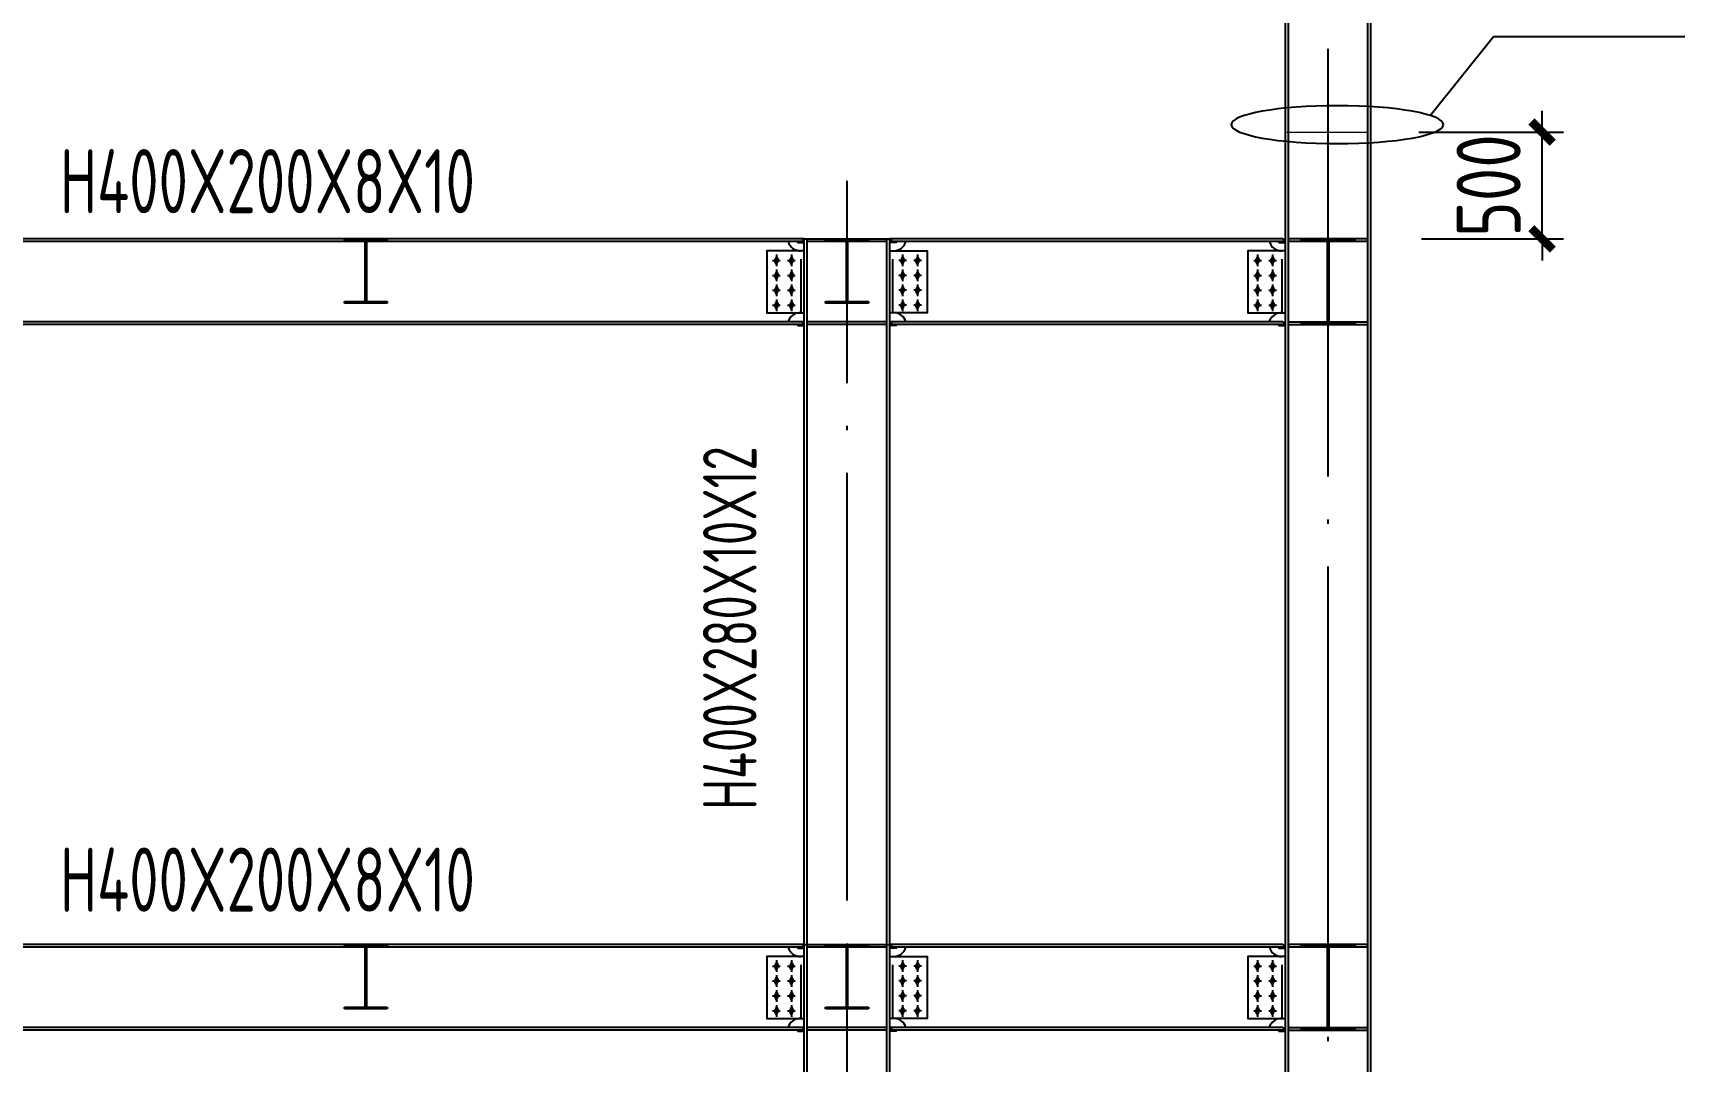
# Model space of a CAD drawing. Extents: x -89996 to 1006241, y -2176 to 440573.
# Drawn here: x 929909 to 937634, y 68211 to 73023 of the extents above; entities that cross this region are included whole.
import ezdxf
from ezdxf.enums import TextEntityAlignment as Align

# ---------------------------------------------------------------- set-up
doc = ezdxf.new("R2010")
doc.units = 0
doc.header["$LTSCALE"] = 1000
doc.header["$MEASUREMENT"] = 0
doc.linetypes.add('DASHED', pattern=[0.75, 0.5, -0.25])
doc.linetypes.add('DOTE', pattern=[2.42, 2, -0.2, 0.02, -0.2])
for name, color, linetype in [('AXIS_DIM', 3, 'Continuous'), ('BOLT', 251, 'Continuous'), ('DOTE', 1, 'DOTE'), ('GL', 150, 'Continuous'), ('GZ', 50, 'Continuous'), ('PZ', 202, 'Continuous'), ('TEXT', 7, 'Continuous'), ('THIN', 7, 'Continuous'), ('板件', 11, 'Continuous'), ('梁_主零件_实线', 4, 'Continuous')]:
    doc.layers.add(name, color=color, linetype=linetype)
doc.layers.add('柱_主零件_实线', color=51, linetype='Continuous', lineweight=18)
doc.styles.add('TSSD_Dimension', font='Tssdeng.shx', dxfattribs={"width": 0.8, "bigfont": 'hztxt.shx'})
doc.dimstyles.new('TSSD_100_100', dxfattribs={"dimtxt": 300, "dimasz": 100, "dimexe": 100, "dimexo": 250, "dimgap": 100, "dimtad": 1, "dimdec": 0, "dimzin": 0, "dimdsep": 46, "dimtxsty": 'TSSD_Dimension', "dimblk": 'ARCHTICK', "dimcen": 0, "dimdle": 100, "dimclrt": 7, "dimadec": 0, "dimazin": 0, "dimtfac": 1, "dimtdec": 0, "dimtix": 1, "dimtmove": 2, "dimatfit": 3, "dimfxl": 0, "dimtolj": 1, "dimtzin": 0, "dimarcsym": 0})

# ---------------------------------------------------------------- blocks, each defined once
blk = doc.blocks.new('_ArchTick')
at = {"color": 0, "linetype": 'ByBlock', "const_width": 0.4}
blk.add_lwpolyline([(-0.5, -0.5), (0.5, 0.5)], dxfattribs=at)
blk = doc.blocks.new('*D1092')
at = {"layer": 'AXIS_DIM', "color": 0, "lineweight": -2, "transparency": 16777216}
for p, q in [((936966, 72559.8), (936966, 72659.8)), ((936390.5, 72559.8), (937066, 72559.8)), ((936966, 72059.8), (936966, 72559.8)), ((936402.5, 72059.8), (937066, 72059.8)), ((936966, 72059.8), (936966, 71959.8))]:
    blk.add_line(p, q, dxfattribs=at)
at = {"layer": 'Defpoints', "color": 0, "transparency": 16777216}
for p in [(936140.5, 72559.8), (936966, 72559.8), (936152.5, 72059.8)]:
    blk.add_point(p, dxfattribs=at)
at = {"layer": 'AXIS_DIM', "color": 0, "lineweight": -2, "transparency": 16777216, "xscale": 100, "yscale": 100, "zscale": 100}
for p, rotation in [((936966, 72559.8), 270), ((936966, 72059.8), 90)]:
    blk.add_blockref('_ArchTick', p, dxfattribs=dict(at, rotation=rotation))
at = {"layer": 'AXIS_DIM', "color": 7, "transparency": 16777216, "insert": (936716, 72309.8), "char_height": 300, "attachment_point": 5, "rotation": 90, "style": 'TSSD_Dimension'}
blk.add_mtext('\\A1;500', dxfattribs=at)

msp = doc.modelspace()

# ---------------------------------------------------------------- hatches: boundary and pattern name
at = {"layer": 'BOLT'}
for points in [[(933385.63, 71977.79), (933376.63, 71959.79), (933385.63, 71941.79), (933394.63, 71959.79)], [(933455.63, 71977.79), (933446.63, 71959.79), (933455.63, 71941.79), (933464.63, 71959.79)], [(933975.63, 71977.79), (933984.63, 71959.79), (933975.63, 71941.79), (933966.63, 71959.79)], [(934045.63, 71977.79), (934054.63, 71959.79), (934045.63, 71941.79), (934036.63, 71959.79)], [(935635.63, 71977.79), (935626.63, 71959.79), (935635.63, 71941.79), (935644.63, 71959.79)], [(935705.63, 71977.79), (935696.63, 71959.79), (935705.63, 71941.79), (935714.63, 71959.79)], [(933385.63, 71907.79), (933376.63, 71889.79), (933385.63, 71871.79), (933394.63, 71889.79)], [(933455.63, 71907.79), (933446.63, 71889.79), (933455.63, 71871.79), (933464.63, 71889.79)], [(933975.63, 71907.79), (933984.63, 71889.79), (933975.63, 71871.79), (933966.63, 71889.79)], [(934045.63, 71907.79), (934054.63, 71889.79), (934045.63, 71871.79), (934036.63, 71889.79)], [(935635.63, 71907.79), (935626.63, 71889.79), (935635.63, 71871.79), (935644.63, 71889.79)], [(935705.63, 71907.79), (935696.63, 71889.79), (935705.63, 71871.79), (935714.63, 71889.79)], [(933385.63, 71837.79), (933376.63, 71819.79), (933385.63, 71801.79), (933394.63, 71819.79)], [(933455.63, 71837.79), (933446.63, 71819.79), (933455.63, 71801.79), (933464.63, 71819.79)], [(933975.63, 71837.79), (933984.63, 71819.79), (933975.63, 71801.79), (933966.63, 71819.79)], [(934045.63, 71837.79), (934054.63, 71819.79), (934045.63, 71801.79), (934036.63, 71819.79)], [(935635.63, 71837.79), (935626.63, 71819.79), (935635.63, 71801.79), (935644.63, 71819.79)], [(935705.63, 71837.79), (935696.63, 71819.79), (935705.63, 71801.79), (935714.63, 71819.79)], [(933385.63, 71767.79), (933376.63, 71749.79), (933385.63, 71731.79), (933394.63, 71749.79)], [(933455.63, 71767.79), (933446.63, 71749.79), (933455.63, 71731.79), (933464.63, 71749.79)], [(933975.63, 71767.79), (933984.63, 71749.79), (933975.63, 71731.79), (933966.63, 71749.79)], [(934045.63, 71767.79), (934054.63, 71749.79), (934045.63, 71731.79), (934036.63, 71749.79)], [(935635.63, 71767.79), (935626.63, 71749.79), (935635.63, 71731.79), (935644.63, 71749.79)], [(935705.63, 71767.79), (935696.63, 71749.79), (935705.63, 71731.79), (935714.63, 71749.79)], [(933385.63, 68677.79), (933376.63, 68659.79), (933385.63, 68641.79), (933394.63, 68659.79)], [(933385.63, 68607.79), (933376.63, 68589.79), (933385.63, 68571.79), (933394.63, 68589.79)], [(933455.63, 68677.79), (933446.63, 68659.79), (933455.63, 68641.79), (933464.63, 68659.79)], [(933455.63, 68607.79), (933446.63, 68589.79), (933455.63, 68571.79), (933464.63, 68589.79)], [(933975.63, 68677.79), (933984.63, 68659.79), (933975.63, 68641.79), (933966.63, 68659.79)], [(933975.63, 68607.79), (933984.63, 68589.79), (933975.63, 68571.79), (933966.63, 68589.79)], [(934045.63, 68677.79), (934054.63, 68659.79), (934045.63, 68641.79), (934036.63, 68659.79)], [(934045.63, 68607.79), (934054.63, 68589.79), (934045.63, 68571.79), (934036.63, 68589.79)], [(935635.63, 68677.79), (935626.63, 68659.79), (935635.63, 68641.79), (935644.63, 68659.79)], [(935635.63, 68607.79), (935626.63, 68589.79), (935635.63, 68571.79), (935644.63, 68589.79)], [(935705.63, 68677.79), (935696.63, 68659.79), (935705.63, 68641.79), (935714.63, 68659.79)], [(935705.63, 68607.79), (935696.63, 68589.79), (935705.63, 68571.79), (935714.63, 68589.79)], [(933385.63, 68537.79), (933376.63, 68519.79), (933385.63, 68501.79), (933394.63, 68519.79)], [(933455.63, 68537.79), (933446.63, 68519.79), (933455.63, 68501.79), (933464.63, 68519.79)], [(933975.63, 68537.79), (933984.63, 68519.79), (933975.63, 68501.79), (933966.63, 68519.79)], [(934045.63, 68537.79), (934054.63, 68519.79), (934045.63, 68501.79), (934036.63, 68519.79)], [(935635.63, 68537.79), (935626.63, 68519.79), (935635.63, 68501.79), (935644.63, 68519.79)], [(935705.63, 68537.79), (935696.63, 68519.79), (935705.63, 68501.79), (935714.63, 68519.79)], [(933385.63, 68467.79), (933376.63, 68449.79), (933385.63, 68431.79), (933394.63, 68449.79)], [(933455.63, 68467.79), (933446.63, 68449.79), (933455.63, 68431.79), (933464.63, 68449.79)], [(933975.63, 68467.79), (933984.63, 68449.79), (933975.63, 68431.79), (933966.63, 68449.79)], [(934045.63, 68467.79), (934054.63, 68449.79), (934045.63, 68431.79), (934036.63, 68449.79)], [(935635.63, 68467.79), (935626.63, 68449.79), (935635.63, 68431.79), (935644.63, 68449.79)], [(935705.63, 68467.79), (935696.63, 68449.79), (935705.63, 68431.79), (935714.63, 68449.79)]]:
    msp.add_hatch(color=256, dxfattribs=at).paths.add_polyline_path(points)

# ---------------------------------------------------------------- linework, layer by layer
at = {"extrusion": (0, 0, -1)}
msp.add_ellipse((936008.44, 72594.57, 2.24), major_axis=(495.99, 0), ratio=0.1786769, dxfattribs=at)
at = {"layer": 'AXIS_DIM'}
for p, q in [((936442.19, 72637.56, 2.24), (936739.47, 73006.85, 2.24)), ((936739.47, 73006.85, 2.24), (937634.33, 73006.85, 2.24))]:
    msp.add_line(p, q, dxfattribs=at)
at = {"layer": 'BOLT'}
for p, q in [((933367.63, 71959.79, 2.24), (933403.63, 71959.79, 2.24)), ((933385.63, 71977.79, 2.24), (933376.63, 71959.79, 2.24)), ((933385.63, 71941.79, 2.24), (933376.63, 71959.79, 2.24)), ((933385.63, 71986.79, 2.24), (933385.63, 71932.79, 2.24)), ((933385.63, 71977.79, 2.24), (933394.63, 71959.79, 2.24)), ((933385.63, 71941.79, 2.24), (933394.63, 71959.79, 2.24)), ((933437.63, 71959.79, 2.24), (933473.63, 71959.79, 2.24)), ((933455.63, 71977.79, 2.24), (933446.63, 71959.79, 2.24)), ((933455.63, 71941.79, 2.24), (933446.63, 71959.79, 2.24)), ((933455.63, 71986.79, 2.24), (933455.63, 71932.79, 2.24)), ((933455.63, 71977.79, 2.24), (933464.63, 71959.79, 2.24)), ((933455.63, 71941.79, 2.24), (933464.63, 71959.79, 2.24)), ((933993.63, 71959.79, 2.24), (933957.63, 71959.79, 2.24)), ((933975.63, 71977.79, 2.24), (933966.63, 71959.79, 2.24)), ((933975.63, 71941.79, 2.24), (933966.63, 71959.79, 2.24)), ((933975.63, 71986.79, 2.24), (933975.63, 71932.79, 2.24)), ((933975.63, 71977.79, 2.24), (933984.63, 71959.79, 2.24)), ((933975.63, 71941.79, 2.24), (933984.63, 71959.79, 2.24)), ((934063.63, 71959.79, 2.24), (934027.63, 71959.79, 2.24)), ((934045.63, 71977.79, 2.24), (934036.63, 71959.79, 2.24)), ((934045.63, 71941.79, 2.24), (934036.63, 71959.79, 2.24)), ((934045.63, 71986.79, 2.24), (934045.63, 71932.79, 2.24)), ((934045.63, 71977.79, 2.24), (934054.63, 71959.79, 2.24)), ((934045.63, 71941.79, 2.24), (934054.63, 71959.79, 2.24)), ((935617.63, 71959.79, 2.24), (935653.63, 71959.79, 2.24)), ((935635.63, 71977.79, 2.24), (935626.63, 71959.79, 2.24)), ((935635.63, 71941.79, 2.24), (935626.63, 71959.79, 2.24)), ((935635.63, 71986.79, 2.24), (935635.63, 71932.79, 2.24)), ((935635.63, 71977.79, 2.24), (935644.63, 71959.79, 2.24)), ((935635.63, 71941.79, 2.24), (935644.63, 71959.79, 2.24)), ((935687.63, 71959.79, 2.24), (935723.63, 71959.79, 2.24)), ((935705.63, 71977.79, 2.24), (935696.63, 71959.79, 2.24)), ((935705.63, 71941.79, 2.24), (935696.63, 71959.79, 2.24)), ((935705.63, 71986.79, 2.24), (935705.63, 71932.79, 2.24)), ((935705.63, 71977.79, 2.24), (935714.63, 71959.79, 2.24)), ((935705.63, 71941.79, 2.24), (935714.63, 71959.79, 2.24)), ((933367.63, 71889.79, 2.24), (933403.63, 71889.79, 2.24)), ((933385.63, 71907.79, 2.24), (933376.63, 71889.79, 2.24)), ((933385.63, 71871.79, 2.24), (933376.63, 71889.79, 2.24)), ((933385.63, 71916.79, 2.24), (933385.63, 71862.79, 2.24)), ((933385.63, 71907.79, 2.24), (933394.63, 71889.79, 2.24)), ((933385.63, 71871.79, 2.24), (933394.63, 71889.79, 2.24)), ((933385.63, 71846.79, 2.24), (933385.63, 71792.79, 2.24)), ((933437.63, 71889.79, 2.24), (933473.63, 71889.79, 2.24)), ((933455.63, 71907.79, 2.24), (933446.63, 71889.79, 2.24)), ((933455.63, 71871.79, 2.24), (933446.63, 71889.79, 2.24)), ((933455.63, 71916.79, 2.24), (933455.63, 71862.79, 2.24)), ((933455.63, 71907.79, 2.24), (933464.63, 71889.79, 2.24)), ((933455.63, 71871.79, 2.24), (933464.63, 71889.79, 2.24)), ((933455.63, 71846.79, 2.24), (933455.63, 71792.79, 2.24)), ((933993.63, 71889.79, 2.24), (933957.63, 71889.79, 2.24)), ((933975.63, 71907.79, 2.24), (933966.63, 71889.79, 2.24)), ((933975.63, 71871.79, 2.24), (933966.63, 71889.79, 2.24)), ((933975.63, 71916.79, 2.24), (933975.63, 71862.79, 2.24)), ((933975.63, 71907.79, 2.24), (933984.63, 71889.79, 2.24)), ((933975.63, 71871.79, 2.24), (933984.63, 71889.79, 2.24)), ((933975.63, 71846.79, 2.24), (933975.63, 71792.79, 2.24)), ((934063.63, 71889.79, 2.24), (934027.63, 71889.79, 2.24)), ((934045.63, 71907.79, 2.24), (934036.63, 71889.79, 2.24)), ((934045.63, 71871.79, 2.24), (934036.63, 71889.79, 2.24)), ((934045.63, 71916.79, 2.24), (934045.63, 71862.79, 2.24)), ((934045.63, 71907.79, 2.24), (934054.63, 71889.79, 2.24)), ((934045.63, 71871.79, 2.24), (934054.63, 71889.79, 2.24)), ((934045.63, 71846.79, 2.24), (934045.63, 71792.79, 2.24)), ((935617.63, 71889.79, 2.24), (935653.63, 71889.79, 2.24)), ((935635.63, 71907.79, 2.24), (935626.63, 71889.79, 2.24)), ((935635.63, 71871.79, 2.24), (935626.63, 71889.79, 2.24)), ((935635.63, 71916.79, 2.24), (935635.63, 71862.79, 2.24)), ((935635.63, 71907.79, 2.24), (935644.63, 71889.79, 2.24)), ((935635.63, 71871.79, 2.24), (935644.63, 71889.79, 2.24)), ((935635.63, 71846.79, 2.24), (935635.63, 71792.79, 2.24)), ((935687.63, 71889.79, 2.24), (935723.63, 71889.79, 2.24)), ((935705.63, 71907.79, 2.24), (935696.63, 71889.79, 2.24)), ((935705.63, 71871.79, 2.24), (935696.63, 71889.79, 2.24)), ((935705.63, 71916.79, 2.24), (935705.63, 71862.79, 2.24)), ((935705.63, 71907.79, 2.24), (935714.63, 71889.79, 2.24)), ((935705.63, 71871.79, 2.24), (935714.63, 71889.79, 2.24)), ((935705.63, 71846.79, 2.24), (935705.63, 71792.79, 2.24)), ((933367.63, 71819.79, 2.24), (933403.63, 71819.79, 2.24)), ((933385.63, 71837.79, 2.24), (933376.63, 71819.79, 2.24)), ((933385.63, 71801.79, 2.24), (933376.63, 71819.79, 2.24)), ((933385.63, 71837.79, 2.24), (933394.63, 71819.79, 2.24)), ((933385.63, 71801.79, 2.24), (933394.63, 71819.79, 2.24)), ((933385.63, 71776.79, 2.24), (933385.63, 71722.79, 2.24)), ((933437.63, 71819.79, 2.24), (933473.63, 71819.79, 2.24)), ((933455.63, 71837.79, 2.24), (933446.63, 71819.79, 2.24)), ((933455.63, 71801.79, 2.24), (933446.63, 71819.79, 2.24)), ((933455.63, 71837.79, 2.24), (933464.63, 71819.79, 2.24)), ((933455.63, 71801.79, 2.24), (933464.63, 71819.79, 2.24)), ((933455.63, 71776.79, 2.24), (933455.63, 71722.79, 2.24)), ((933993.63, 71819.79, 2.24), (933957.63, 71819.79, 2.24)), ((933975.63, 71837.79, 2.24), (933966.63, 71819.79, 2.24)), ((933975.63, 71801.79, 2.24), (933966.63, 71819.79, 2.24)), ((933975.63, 71837.79, 2.24), (933984.63, 71819.79, 2.24)), ((933975.63, 71801.79, 2.24), (933984.63, 71819.79, 2.24)), ((933975.63, 71776.79, 2.24), (933975.63, 71722.79, 2.24)), ((934063.63, 71819.79, 2.24), (934027.63, 71819.79, 2.24)), ((934045.63, 71837.79, 2.24), (934036.63, 71819.79, 2.24)), ((934045.63, 71801.79, 2.24), (934036.63, 71819.79, 2.24)), ((934045.63, 71837.79, 2.24), (934054.63, 71819.79, 2.24)), ((934045.63, 71801.79, 2.24), (934054.63, 71819.79, 2.24)), ((934045.63, 71776.79, 2.24), (934045.63, 71722.79, 2.24)), ((935617.63, 71819.79, 2.24), (935653.63, 71819.79, 2.24)), ((935635.63, 71837.79, 2.24), (935626.63, 71819.79, 2.24)), ((935635.63, 71801.79, 2.24), (935626.63, 71819.79, 2.24)), ((935635.63, 71837.79, 2.24), (935644.63, 71819.79, 2.24)), ((935635.63, 71801.79, 2.24), (935644.63, 71819.79, 2.24)), ((935635.63, 71776.79, 2.24), (935635.63, 71722.79, 2.24)), ((935687.63, 71819.79, 2.24), (935723.63, 71819.79, 2.24)), ((935705.63, 71837.79, 2.24), (935696.63, 71819.79, 2.24)), ((935705.63, 71801.79, 2.24), (935696.63, 71819.79, 2.24)), ((935705.63, 71837.79, 2.24), (935714.63, 71819.79, 2.24)), ((935705.63, 71801.79, 2.24), (935714.63, 71819.79, 2.24)), ((935705.63, 71776.79, 2.24), (935705.63, 71722.79, 2.24)), ((933367.63, 71749.79, 2.24), (933403.63, 71749.79, 2.24)), ((933385.63, 71767.79, 2.24), (933376.63, 71749.79, 2.24)), ((933385.63, 71731.79, 2.24), (933376.63, 71749.79, 2.24)), ((933385.63, 71767.79, 2.24), (933394.63, 71749.79, 2.24)), ((933385.63, 71731.79, 2.24), (933394.63, 71749.79, 2.24)), ((933437.63, 71749.79, 2.24), (933473.63, 71749.79, 2.24)), ((933455.63, 71767.79, 2.24), (933446.63, 71749.79, 2.24)), ((933455.63, 71731.79, 2.24), (933446.63, 71749.79, 2.24)), ((933455.63, 71767.79, 2.24), (933464.63, 71749.79, 2.24)), ((933455.63, 71731.79, 2.24), (933464.63, 71749.79, 2.24)), ((933993.63, 71749.79, 2.24), (933957.63, 71749.79, 2.24)), ((933975.63, 71767.79, 2.24), (933966.63, 71749.79, 2.24)), ((933975.63, 71731.79, 2.24), (933966.63, 71749.79, 2.24)), ((933975.63, 71767.79, 2.24), (933984.63, 71749.79, 2.24)), ((933975.63, 71731.79, 2.24), (933984.63, 71749.79, 2.24)), ((934063.63, 71749.79, 2.24), (934027.63, 71749.79, 2.24)), ((934045.63, 71767.79, 2.24), (934036.63, 71749.79, 2.24)), ((934045.63, 71731.79, 2.24), (934036.63, 71749.79, 2.24)), ((934045.63, 71767.79, 2.24), (934054.63, 71749.79, 2.24)), ((934045.63, 71731.79, 2.24), (934054.63, 71749.79, 2.24)), ((935617.63, 71749.79, 2.24), (935653.63, 71749.79, 2.24)), ((935635.63, 71767.79, 2.24), (935626.63, 71749.79, 2.24)), ((935635.63, 71731.79, 2.24), (935626.63, 71749.79, 2.24)), ((935635.63, 71767.79, 2.24), (935644.63, 71749.79, 2.24)), ((935635.63, 71731.79, 2.24), (935644.63, 71749.79, 2.24)), ((935687.63, 71749.79, 2.24), (935723.63, 71749.79, 2.24)), ((935705.63, 71767.79, 2.24), (935696.63, 71749.79, 2.24)), ((935705.63, 71731.79, 2.24), (935696.63, 71749.79, 2.24)), ((935705.63, 71767.79, 2.24), (935714.63, 71749.79, 2.24)), ((935705.63, 71731.79, 2.24), (935714.63, 71749.79, 2.24)), ((933385.63, 68686.79, 2.24), (933385.63, 68632.79, 2.24)), ((933455.63, 68686.79, 2.24), (933455.63, 68632.79, 2.24)), ((933975.63, 68686.79, 2.24), (933975.63, 68632.79, 2.24)), ((934045.63, 68686.79, 2.24), (934045.63, 68632.79, 2.24)), ((935635.63, 68686.79, 2.24), (935635.63, 68632.79, 2.24)), ((935705.63, 68686.79, 2.24), (935705.63, 68632.79, 2.24)), ((933367.63, 68659.79, 2.24), (933403.63, 68659.79, 2.24)), ((933385.63, 68677.79, 2.24), (933376.63, 68659.79, 2.24)), ((933385.63, 68641.79, 2.24), (933376.63, 68659.79, 2.24)), ((933385.63, 68607.79, 2.24), (933376.63, 68589.79, 2.24)), ((933385.63, 68677.79, 2.24), (933394.63, 68659.79, 2.24)), ((933385.63, 68641.79, 2.24), (933394.63, 68659.79, 2.24)), ((933385.63, 68616.79, 2.24), (933385.63, 68562.79, 2.24)), ((933385.63, 68607.79, 2.24), (933394.63, 68589.79, 2.24)), ((933437.63, 68659.79, 2.24), (933473.63, 68659.79, 2.24)), ((933455.63, 68677.79, 2.24), (933446.63, 68659.79, 2.24)), ((933455.63, 68641.79, 2.24), (933446.63, 68659.79, 2.24)), ((933455.63, 68607.79, 2.24), (933446.63, 68589.79, 2.24)), ((933455.63, 68677.79, 2.24), (933464.63, 68659.79, 2.24)), ((933455.63, 68641.79, 2.24), (933464.63, 68659.79, 2.24)), ((933455.63, 68616.79, 2.24), (933455.63, 68562.79, 2.24)), ((933455.63, 68607.79, 2.24), (933464.63, 68589.79, 2.24)), ((933993.63, 68659.79, 2.24), (933957.63, 68659.79, 2.24)), ((933975.63, 68677.79, 2.24), (933966.63, 68659.79, 2.24)), ((933975.63, 68641.79, 2.24), (933966.63, 68659.79, 2.24)), ((933975.63, 68607.79, 2.24), (933966.63, 68589.79, 2.24)), ((933975.63, 68677.79, 2.24), (933984.63, 68659.79, 2.24)), ((933975.63, 68641.79, 2.24), (933984.63, 68659.79, 2.24)), ((933975.63, 68616.79, 2.24), (933975.63, 68562.79, 2.24)), ((933975.63, 68607.79, 2.24), (933984.63, 68589.79, 2.24)), ((934063.63, 68659.79, 2.24), (934027.63, 68659.79, 2.24)), ((934045.63, 68677.79, 2.24), (934036.63, 68659.79, 2.24)), ((934045.63, 68641.79, 2.24), (934036.63, 68659.79, 2.24)), ((934045.63, 68607.79, 2.24), (934036.63, 68589.79, 2.24)), ((934045.63, 68677.79, 2.24), (934054.63, 68659.79, 2.24)), ((934045.63, 68641.79, 2.24), (934054.63, 68659.79, 2.24)), ((934045.63, 68616.79, 2.24), (934045.63, 68562.79, 2.24)), ((934045.63, 68607.79, 2.24), (934054.63, 68589.79, 2.24)), ((935617.63, 68659.79, 2.24), (935653.63, 68659.79, 2.24)), ((935635.63, 68677.79, 2.24), (935626.63, 68659.79, 2.24)), ((935635.63, 68641.79, 2.24), (935626.63, 68659.79, 2.24)), ((935635.63, 68607.79, 2.24), (935626.63, 68589.79, 2.24)), ((935635.63, 68677.79, 2.24), (935644.63, 68659.79, 2.24)), ((935635.63, 68641.79, 2.24), (935644.63, 68659.79, 2.24)), ((935635.63, 68616.79, 2.24), (935635.63, 68562.79, 2.24)), ((935635.63, 68607.79, 2.24), (935644.63, 68589.79, 2.24)), ((935687.63, 68659.79, 2.24), (935723.63, 68659.79, 2.24)), ((935705.63, 68677.79, 2.24), (935696.63, 68659.79, 2.24)), ((935705.63, 68641.79, 2.24), (935696.63, 68659.79, 2.24)), ((935705.63, 68607.79, 2.24), (935696.63, 68589.79, 2.24)), ((935705.63, 68677.79, 2.24), (935714.63, 68659.79, 2.24)), ((935705.63, 68641.79, 2.24), (935714.63, 68659.79, 2.24)), ((935705.63, 68616.79, 2.24), (935705.63, 68562.79, 2.24)), ((935705.63, 68607.79, 2.24), (935714.63, 68589.79, 2.24)), ((933367.63, 68589.79, 2.24), (933403.63, 68589.79, 2.24)), ((933385.63, 68571.79, 2.24), (933376.63, 68589.79, 2.24)), ((933385.63, 68537.79, 2.24), (933376.63, 68519.79, 2.24)), ((933385.63, 68571.79, 2.24), (933394.63, 68589.79, 2.24)), ((933385.63, 68546.79, 2.24), (933385.63, 68492.79, 2.24)), ((933385.63, 68537.79, 2.24), (933394.63, 68519.79, 2.24)), ((933437.63, 68589.79, 2.24), (933473.63, 68589.79, 2.24)), ((933455.63, 68571.79, 2.24), (933446.63, 68589.79, 2.24)), ((933455.63, 68537.79, 2.24), (933446.63, 68519.79, 2.24)), ((933455.63, 68571.79, 2.24), (933464.63, 68589.79, 2.24)), ((933455.63, 68546.79, 2.24), (933455.63, 68492.79, 2.24)), ((933455.63, 68537.79, 2.24), (933464.63, 68519.79, 2.24)), ((933993.63, 68589.79, 2.24), (933957.63, 68589.79, 2.24)), ((933975.63, 68571.79, 2.24), (933966.63, 68589.79, 2.24)), ((933975.63, 68537.79, 2.24), (933966.63, 68519.79, 2.24)), ((933975.63, 68571.79, 2.24), (933984.63, 68589.79, 2.24)), ((933975.63, 68546.79, 2.24), (933975.63, 68492.79, 2.24)), ((933975.63, 68537.79, 2.24), (933984.63, 68519.79, 2.24)), ((934063.63, 68589.79, 2.24), (934027.63, 68589.79, 2.24)), ((934045.63, 68571.79, 2.24), (934036.63, 68589.79, 2.24)), ((934045.63, 68537.79, 2.24), (934036.63, 68519.79, 2.24)), ((934045.63, 68571.79, 2.24), (934054.63, 68589.79, 2.24)), ((934045.63, 68546.79, 2.24), (934045.63, 68492.79, 2.24)), ((934045.63, 68537.79, 2.24), (934054.63, 68519.79, 2.24)), ((935617.63, 68589.79, 2.24), (935653.63, 68589.79, 2.24)), ((935635.63, 68571.79, 2.24), (935626.63, 68589.79, 2.24)), ((935635.63, 68537.79, 2.24), (935626.63, 68519.79, 2.24)), ((935635.63, 68571.79, 2.24), (935644.63, 68589.79, 2.24)), ((935635.63, 68546.79, 2.24), (935635.63, 68492.79, 2.24)), ((935635.63, 68537.79, 2.24), (935644.63, 68519.79, 2.24)), ((935687.63, 68589.79, 2.24), (935723.63, 68589.79, 2.24)), ((935705.63, 68571.79, 2.24), (935696.63, 68589.79, 2.24)), ((935705.63, 68537.79, 2.24), (935696.63, 68519.79, 2.24)), ((935705.63, 68571.79, 2.24), (935714.63, 68589.79, 2.24)), ((935705.63, 68546.79, 2.24), (935705.63, 68492.79, 2.24)), ((935705.63, 68537.79, 2.24), (935714.63, 68519.79, 2.24)), ((933367.63, 68519.79, 2.24), (933403.63, 68519.79, 2.24)), ((933367.63, 68449.79, 2.24), (933403.63, 68449.79, 2.24)), ((933385.63, 68501.79, 2.24), (933376.63, 68519.79, 2.24)), ((933385.63, 68467.79, 2.24), (933376.63, 68449.79, 2.24)), ((933385.63, 68431.79, 2.24), (933376.63, 68449.79, 2.24)), ((933385.63, 68501.79, 2.24), (933394.63, 68519.79, 2.24)), ((933385.63, 68476.79, 2.24), (933385.63, 68422.79, 2.24)), ((933385.63, 68467.79, 2.24), (933394.63, 68449.79, 2.24)), ((933385.63, 68431.79, 2.24), (933394.63, 68449.79, 2.24)), ((933437.63, 68519.79, 2.24), (933473.63, 68519.79, 2.24)), ((933437.63, 68449.79, 2.24), (933473.63, 68449.79, 2.24)), ((933455.63, 68501.79, 2.24), (933446.63, 68519.79, 2.24)), ((933455.63, 68467.79, 2.24), (933446.63, 68449.79, 2.24)), ((933455.63, 68431.79, 2.24), (933446.63, 68449.79, 2.24)), ((933455.63, 68501.79, 2.24), (933464.63, 68519.79, 2.24)), ((933455.63, 68476.79, 2.24), (933455.63, 68422.79, 2.24)), ((933455.63, 68467.79, 2.24), (933464.63, 68449.79, 2.24)), ((933455.63, 68431.79, 2.24), (933464.63, 68449.79, 2.24)), ((933993.63, 68519.79, 2.24), (933957.63, 68519.79, 2.24)), ((933993.63, 68449.79, 2.24), (933957.63, 68449.79, 2.24)), ((933975.63, 68501.79, 2.24), (933966.63, 68519.79, 2.24)), ((933975.63, 68467.79, 2.24), (933966.63, 68449.79, 2.24)), ((933975.63, 68431.79, 2.24), (933966.63, 68449.79, 2.24)), ((933975.63, 68501.79, 2.24), (933984.63, 68519.79, 2.24)), ((933975.63, 68476.79, 2.24), (933975.63, 68422.79, 2.24)), ((933975.63, 68467.79, 2.24), (933984.63, 68449.79, 2.24)), ((933975.63, 68431.79, 2.24), (933984.63, 68449.79, 2.24)), ((934063.63, 68519.79, 2.24), (934027.63, 68519.79, 2.24)), ((934063.63, 68449.79, 2.24), (934027.63, 68449.79, 2.24)), ((934045.63, 68501.79, 2.24), (934036.63, 68519.79, 2.24)), ((934045.63, 68467.79, 2.24), (934036.63, 68449.79, 2.24)), ((934045.63, 68431.79, 2.24), (934036.63, 68449.79, 2.24)), ((934045.63, 68501.79, 2.24), (934054.63, 68519.79, 2.24)), ((934045.63, 68476.79, 2.24), (934045.63, 68422.79, 2.24)), ((934045.63, 68467.79, 2.24), (934054.63, 68449.79, 2.24)), ((934045.63, 68431.79, 2.24), (934054.63, 68449.79, 2.24)), ((935617.63, 68519.79, 2.24), (935653.63, 68519.79, 2.24)), ((935617.63, 68449.79, 2.24), (935653.63, 68449.79, 2.24)), ((935635.63, 68501.79, 2.24), (935626.63, 68519.79, 2.24)), ((935635.63, 68467.79, 2.24), (935626.63, 68449.79, 2.24)), ((935635.63, 68431.79, 2.24), (935626.63, 68449.79, 2.24)), ((935635.63, 68501.79, 2.24), (935644.63, 68519.79, 2.24)), ((935635.63, 68476.79, 2.24), (935635.63, 68422.79, 2.24)), ((935635.63, 68467.79, 2.24), (935644.63, 68449.79, 2.24)), ((935635.63, 68431.79, 2.24), (935644.63, 68449.79, 2.24)), ((935687.63, 68519.79, 2.24), (935723.63, 68519.79, 2.24)), ((935687.63, 68449.79, 2.24), (935723.63, 68449.79, 2.24)), ((935705.63, 68501.79, 2.24), (935696.63, 68519.79, 2.24)), ((935705.63, 68467.79, 2.24), (935696.63, 68449.79, 2.24)), ((935705.63, 68431.79, 2.24), (935696.63, 68449.79, 2.24)), ((935705.63, 68501.79, 2.24), (935714.63, 68519.79, 2.24)), ((935705.63, 68476.79, 2.24), (935705.63, 68422.79, 2.24)), ((935705.63, 68467.79, 2.24), (935714.63, 68449.79, 2.24)), ((935705.63, 68431.79, 2.24), (935714.63, 68449.79, 2.24))]:
    msp.add_line(p, q, dxfattribs=at)
at = {"layer": 'DOTE'}
for p, q in [((935965.63, 63688.47), (935965.63, 75533.34)), ((933715.63, 64125.45), (933715.63, 72331.54))]:
    msp.add_line(p, q, dxfattribs=at)
at = {"layer": 'GL', "linetype": 'DASHED', "ltscale": 0.5}
for p, q in [((933500.63, 71714.79, 2.24), (933500.63, 72004.79, 2.24)), ((933930.63, 71714.79, 2.24), (933930.63, 72004.79, 2.24)), ((935750.63, 71714.79, 2.24), (935750.63, 72004.79, 2.24)), ((933500.63, 68414.79, 2.24), (933500.63, 68704.79, 2.24)), ((933930.63, 68414.79, 2.24), (933930.63, 68704.79, 2.24)), ((935750.63, 68414.79, 2.24), (935750.63, 68704.79, 2.24))]:
    msp.add_line(p, q, dxfattribs=at)
at = {"layer": 'GL'}
for centre, radius, start, end in [((933496.42, 72062.19, 2.24), 57.55, 194.486357, 274.20097), ((933934.85, 72062.19, 2.24), 57.55, 265.79903, 345.513643), ((935746.42, 72062.19, 2.24), 57.55, 194.486357, 274.20097), ((933496.76, 71656.14, 2.24), 58.78, 86.221186, 164.559978), ((933934.51, 71656.14, 2.24), 58.78, 15.440022, 93.778814), ((935746.76, 71656.14, 2.24), 58.78, 86.221186, 164.559978), ((933496.42, 68762.19, 2.24), 57.55, 194.486357, 274.20097), ((933934.85, 68762.19, 2.24), 57.55, 265.79903, 345.513643), ((935746.42, 68762.19, 2.24), 57.55, 194.486357, 274.20097), ((933496.76, 68356.14, 2.24), 58.78, 86.221186, 164.559978), ((933934.51, 68356.14, 2.24), 58.78, 15.440022, 93.778814), ((935746.76, 68356.14, 2.24), 58.78, 86.221186, 164.559978)]:
    msp.add_arc(centre, radius, start, end, dxfattribs=at)
at = {"layer": 'GZ'}
for p, q in [((936151.63, 64399.87), (936151.63, 75379.87)), ((936165.63, 64399.87), (936165.63, 75379.87)), ((935765.63, 64399.87), (935765.63, 74902.36)), ((935779.63, 64399.87), (935779.63, 74902.36)), ((933515.63, 64399.87), (933515.63, 72059.79)), ((933515.63, 72059.79, 2.24), (933915.63, 72059.79)), ((933529.63, 64399.87), (933529.63, 72059.79)), ((933901.63, 72047.79, 2.24), (933529.63, 72047.79, 2.24)), ((933901.63, 64399.87), (933901.63, 72059.79)), ((933915.63, 64399.87), (933915.63, 72059.79)), ((933515.63, 68759.79, 2.24), (933915.63, 68759.79)), ((933901.63, 68747.79, 2.24), (933529.63, 68747.79, 2.24))]:
    msp.add_line(p, q, dxfattribs=at)
at = {"layer": 'PZ', "ltscale": 1000}
for p, q in [((936151.63, 72059.79, 2.24), (935779.63, 72059.79, 2.24)), ((936151.63, 72047.79, 2.24), (935779.63, 72047.79, 2.24)), ((933901.63, 71671.79, 2.24), (933529.63, 71671.79, 2.24)), ((933901.63, 71659.79, 2.24), (933529.63, 71659.79, 2.24)), ((935779.63, 71671.79), (936151.63, 71671.79)), ((935779.63, 71659.79), (936151.63, 71659.79)), ((936151.63, 68759.79, 2.24), (935779.63, 68759.79, 2.24)), ((936151.63, 68747.79, 2.24), (935779.63, 68747.79, 2.24)), ((933901.63, 68371.79, 2.24), (933529.63, 68371.79, 2.24)), ((935779.63, 68371.79), (936151.63, 68371.79)), ((933901.63, 68359.79, 2.24), (933529.63, 68359.79, 2.24)), ((935779.63, 68359.79), (936151.63, 68359.79))]:
    msp.add_line(p, q, dxfattribs=at)
at = {"layer": 'PZ', "ltscale": 1000, "elevation": 2.24}
for points in [[(933515.63, 72004.79), (933340.63, 72004.79), (933340.63, 71714.79), (933515.63, 71714.79)], [(933915.63, 72004.79), (934090.63, 72004.79), (934090.63, 71714.79), (933915.63, 71714.79)], [(935765.63, 72004.79), (935590.63, 72004.79), (935590.63, 71714.79), (935765.63, 71714.79)], [(933515.63, 68704.79), (933340.63, 68704.79), (933340.63, 68414.79), (933515.63, 68414.79)], [(933915.63, 68704.79), (934090.63, 68704.79), (934090.63, 68414.79), (933915.63, 68414.79)], [(935765.63, 68704.79), (935590.63, 68704.79), (935590.63, 68414.79), (935765.63, 68414.79)]]:
    msp.add_lwpolyline(points, close=True, dxfattribs=at)
at = {"layer": '板件', "elevation": 2.24}
for points in [[(933515.63, 72047.79), (933485.63, 72047.79), (933485.63, 72042.79), (933515.63, 72042.79)], [(933915.63, 72047.79), (933945.63, 72047.79), (933945.63, 72042.79), (933915.63, 72042.79)], [(935765.63, 72047.79), (935735.63, 72047.79), (935735.63, 72042.79), (935765.63, 72042.79)], [(933515.63, 71659.79), (933485.63, 71659.79), (933485.63, 71654.79), (933515.63, 71654.79)], [(933915.63, 71659.79), (933945.63, 71659.79), (933945.63, 71654.79), (933915.63, 71654.79)], [(935765.63, 71659.79), (935735.63, 71659.79), (935735.63, 71654.79), (935765.63, 71654.79)], [(933515.63, 68747.79), (933485.63, 68747.79), (933485.63, 68742.79), (933515.63, 68742.79)], [(933915.63, 68747.79), (933945.63, 68747.79), (933945.63, 68742.79), (933915.63, 68742.79)], [(935765.63, 68747.79), (935735.63, 68747.79), (935735.63, 68742.79), (935765.63, 68742.79)], [(933515.63, 68359.79), (933485.63, 68359.79), (933485.63, 68354.79), (933515.63, 68354.79)], [(933915.63, 68359.79), (933945.63, 68359.79), (933945.63, 68354.79), (933915.63, 68354.79)], [(935765.63, 68359.79), (935735.63, 68359.79), (935735.63, 68354.79), (935765.63, 68354.79)]]:
    msp.add_lwpolyline(points, close=True, dxfattribs=at)
at = {"layer": '柱_主零件_实线'}
msp.add_line((935772.51, 72559.79, 2.24), (936152.51, 72559.79, 2.24), dxfattribs=at)
at = {"layer": '梁_主零件_实线'}
for p, q in [((933515.63, 72047.79, 2.24), (927157.63, 72047.79, 2.24)), ((933515.63, 72059.79, 2.24), (927167.63, 72059.79, 2.24)), ((931365.63, 72059.79, 2.24), (931565.63, 72059.79, 2.24)), ((931365.63, 72051.79, 2.24), (931365.63, 72059.79, 2.24)), ((931565.63, 72051.79, 2.24), (931365.63, 72051.79, 2.24)), ((931462.63, 71767.79, 2.24), (931462.63, 72051.79, 2.24)), ((931468.63, 72051.79, 2.24), (931468.63, 71767.79, 2.24)), ((931565.63, 72059.79, 2.24), (931565.63, 72051.79, 2.24)), ((933513.63, 72049.79, 2.24), (933503.63, 72059.79, 2.24)), ((933513.63, 72047.79, 2.24), (933513.63, 72049.79, 2.24)), ((933615.63, 72059.79, 2.24), (933815.63, 72059.79, 2.24)), ((933615.63, 72051.79, 2.24), (933615.63, 72059.79, 2.24)), ((933815.63, 72051.79, 2.24), (933615.63, 72051.79, 2.24)), ((933712.63, 71767.79, 2.24), (933712.63, 72051.79, 2.24)), ((933718.63, 72051.79, 2.24), (933718.63, 71767.79, 2.24)), ((933815.63, 72059.79, 2.24), (933815.63, 72051.79, 2.24)), ((935753.63, 72059.79, 2.24), (933915.63, 72059.79, 2.24)), ((935765.63, 72047.79, 2.24), (933915.63, 72047.79, 2.24)), ((933917.63, 72049.79, 2.24), (933927.63, 72059.79, 2.24)), ((933917.63, 72047.79, 2.24), (933917.63, 72049.79, 2.24)), ((935763.63, 72049.79, 2.24), (935753.63, 72059.79, 2.24)), ((935763.63, 72047.79, 2.24), (935763.63, 72049.79, 2.24)), ((935840.63, 72059.79), (936090.63, 72059.79)), ((935840.63, 72051.79), (935840.63, 72059.79)), ((936090.63, 72051.79), (935840.63, 72051.79)), ((935962.63, 71667.79), (935962.63, 72051.79)), ((935968.63, 72051.79), (935968.63, 71667.79)), ((936090.63, 72059.79), (936090.63, 72051.79)), ((931365.63, 71759.79, 2.24), (931365.63, 71767.79, 2.24)), ((931365.63, 71767.79, 2.24), (931565.63, 71767.79, 2.24)), ((931565.63, 71759.79, 2.24), (931365.63, 71759.79, 2.24)), ((931565.63, 71767.79, 2.24), (931565.63, 71759.79, 2.24)), ((933615.63, 71759.79, 2.24), (933615.63, 71767.79, 2.24)), ((933615.63, 71767.79, 2.24), (933815.63, 71767.79, 2.24)), ((933815.63, 71759.79, 2.24), (933615.63, 71759.79, 2.24)), ((933815.63, 71767.79, 2.24), (933815.63, 71759.79, 2.24)), ((933515.63, 71659.79, 2.24), (927157.63, 71659.79, 2.24)), ((933515.63, 71671.79, 2.24), (927167.63, 71671.79, 2.24)), ((933515.63, 71659.79, 2.24), (927167.63, 71659.79, 2.24)), ((933513.63, 71661.79, 2.24), (933503.63, 71671.79, 2.24)), ((933513.63, 71659.79, 2.24), (933513.63, 71661.79, 2.24)), ((935753.63, 71671.79, 2.24), (933915.63, 71671.79, 2.24)), ((935765.63, 71659.79, 2.24), (933915.63, 71659.79, 2.24)), ((933917.63, 71661.79, 2.24), (933927.63, 71671.79, 2.24)), ((933917.63, 71659.79, 2.24), (933917.63, 71661.79, 2.24)), ((935763.63, 71661.79, 2.24), (935753.63, 71671.79, 2.24)), ((935763.63, 71659.79, 2.24), (935763.63, 71661.79, 2.24)), ((935840.63, 71659.79), (935840.63, 71667.79)), ((935840.63, 71667.79), (936090.63, 71667.79)), ((936090.63, 71659.79), (935840.63, 71659.79)), ((936090.63, 71667.79), (936090.63, 71659.79)), ((933515.63, 68759.79, 2.24), (927167.63, 68759.79, 2.24)), ((931365.63, 68759.79, 2.24), (931565.63, 68759.79, 2.24)), ((931365.63, 68751.79, 2.24), (931365.63, 68759.79, 2.24)), ((931565.63, 68759.79, 2.24), (931565.63, 68751.79, 2.24)), ((933513.63, 68749.79, 2.24), (933503.63, 68759.79, 2.24)), ((933615.63, 68759.79, 2.24), (933815.63, 68759.79, 2.24)), ((933615.63, 68751.79, 2.24), (933615.63, 68759.79, 2.24)), ((933815.63, 68759.79, 2.24), (933815.63, 68751.79, 2.24)), ((935753.63, 68759.79, 2.24), (933915.63, 68759.79, 2.24)), ((933917.63, 68749.79, 2.24), (933927.63, 68759.79, 2.24)), ((935763.63, 68749.79, 2.24), (935753.63, 68759.79, 2.24)), ((935840.63, 68759.79), (936090.63, 68759.79)), ((935840.63, 68751.79), (935840.63, 68759.79)), ((936090.63, 68759.79), (936090.63, 68751.79)), ((933515.63, 68747.79, 2.24), (927157.63, 68747.79, 2.24)), ((931565.63, 68751.79, 2.24), (931365.63, 68751.79, 2.24)), ((931462.63, 68467.79, 2.24), (931462.63, 68751.79, 2.24)), ((931468.63, 68751.79, 2.24), (931468.63, 68467.79, 2.24)), ((933513.63, 68747.79, 2.24), (933513.63, 68749.79, 2.24)), ((933815.63, 68751.79, 2.24), (933615.63, 68751.79, 2.24)), ((933712.63, 68467.79, 2.24), (933712.63, 68751.79, 2.24)), ((933718.63, 68751.79, 2.24), (933718.63, 68467.79, 2.24)), ((935765.63, 68747.79, 2.24), (933915.63, 68747.79, 2.24)), ((933917.63, 68747.79, 2.24), (933917.63, 68749.79, 2.24)), ((935763.63, 68747.79, 2.24), (935763.63, 68749.79, 2.24)), ((936090.63, 68751.79), (935840.63, 68751.79)), ((935962.63, 68367.79), (935962.63, 68751.79)), ((935968.63, 68751.79), (935968.63, 68367.79)), ((931365.63, 68459.79, 2.24), (931365.63, 68467.79, 2.24)), ((931365.63, 68467.79, 2.24), (931565.63, 68467.79, 2.24)), ((931565.63, 68459.79, 2.24), (931365.63, 68459.79, 2.24)), ((931565.63, 68467.79, 2.24), (931565.63, 68459.79, 2.24)), ((933615.63, 68459.79, 2.24), (933615.63, 68467.79, 2.24)), ((933615.63, 68467.79, 2.24), (933815.63, 68467.79, 2.24)), ((933815.63, 68459.79, 2.24), (933615.63, 68459.79, 2.24)), ((933815.63, 68467.79, 2.24), (933815.63, 68459.79, 2.24)), ((933515.63, 68371.79, 2.24), (927167.63, 68371.79, 2.24)), ((933513.63, 68361.79, 2.24), (933503.63, 68371.79, 2.24)), ((935753.63, 68371.79, 2.24), (933915.63, 68371.79, 2.24)), ((933917.63, 68361.79, 2.24), (933927.63, 68371.79, 2.24)), ((935763.63, 68361.79, 2.24), (935753.63, 68371.79, 2.24)), ((933515.63, 68359.79, 2.24), (927157.63, 68359.79, 2.24)), ((933515.63, 68359.79, 2.24), (927167.63, 68359.79, 2.24)), ((933513.63, 68359.79, 2.24), (933513.63, 68361.79, 2.24)), ((935765.63, 68359.79, 2.24), (933915.63, 68359.79, 2.24)), ((933917.63, 68359.79, 2.24), (933917.63, 68361.79, 2.24)), ((935763.63, 68359.79, 2.24), (935763.63, 68361.79, 2.24)), ((935840.63, 68359.79), (935840.63, 68367.79)), ((935840.63, 68367.79), (936090.63, 68367.79)), ((936090.63, 68359.79), (935840.63, 68359.79)), ((936090.63, 68367.79), (936090.63, 68359.79))]:
    msp.add_line(p, q, dxfattribs=at)

# ---------------------------------------------------------------- texts
at = {"layer": 'TEXT', "style": 'TSSD_Dimension', "width": 0.7}
msp.add_text('H400X280X10X12', height=250, rotation=89.999999, dxfattribs=at).set_placement((933367.38, 69390.3), align=Align.BOTTOM_LEFT)
at = {"layer": 'THIN', "style": 'TSSD_Dimension', "width": 0.7}
for p in [(930035.02, 72180.31, 2.24), (930035.02, 68913.75, 2.24)]:
    msp.add_text('H400X200X8X10', height=300, rotation=359.999999, dxfattribs=at).set_placement(p)

# ---------------------------------------------------------------- dimensions: what is measured, and where the dimension line sits
at = {"layer": 'AXIS_DIM'}
dim = msp.add_linear_dim(base=(936966.03, 72559.79, 2.24), p1=(936152.51, 72059.79, 2.24), p2=(936140.51, 72559.79, 2.24), angle=89.999999, dimstyle='TSSD_100_100', dxfattribs=at)
dim.commit()
dim.dimension.update_dxf_attribs({"geometry": '*D1092', "text_midpoint": (936716.03, 72309.79, 2.24)})

doc.saveas('drawing.dxf')
